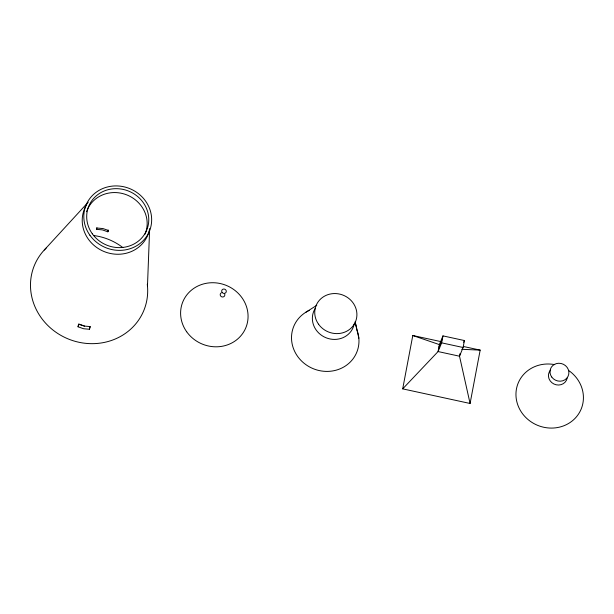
<?xml version="1.0" encoding="UTF-8"?>
<svg xmlns="http://www.w3.org/2000/svg" width="614" height="614" viewBox="0 0 614 614"><rect width="100%" height="100%" fill="white"/><g stroke="black" fill="none" stroke-linecap="round" stroke-linejoin="round"><path stroke-width="0.92" d="M147.475 286.04L149.655 228.569M78.039 326.794L78.546 324.115L84.103 326.057L90.365 326.594L89.421 329.265L83.596 328.736L78.039 326.794L78.976 324.131L84.54 326.065M96.475 229.337L97.158 228.04L102.983 228.569L108.548 230.511L107.864 231.8L102.3 229.866L96.475 229.337L96.812 227.548M89.421 329.265L89.928 326.587M107.864 231.8L108.202 230.02M463.324 346.465L480.171 350.118L470.078 403.475L402.7 388.862L412.792 335.513L440.867 341.599M470.078 403.475L459.525 356.212L463.094 347.501L464.414 340.54L442.97 335.889L439.394 344.607L438.074 351.561L402.7 388.862M460.016 353.603L459.525 356.212L438.074 351.561L441.65 342.85L442.97 335.889M438.903 347.194L442.479 338.475M463.7 342.282L464.414 340.54M44.254 250.036L88.239 202.175M305.941 312.188L316.747 305.342M461.759 349.297L480.171 350.118M441.65 342.85L463.094 347.501M412.792 335.513L439.394 344.607M355.291 322.411L358.86 338.237M355.115 321.759L356.964 329.987A34.069 31.698 22.3 0 1 338.26 369.521A34.069 31.698 22.3 0 1 294.789 351.661A34.069 31.698 22.3 0 1 309.279 310.4M147.283 284.236A59.182 55.06 22.3 0 1 70.925 339.987A59.182 55.06 22.3 0 1 46.15 248.094M149.355 230.189A34.261 31.874 22.3 0 1 104.035 251.525A34.261 31.874 22.3 0 1 86.781 204.493M86.551 211.715A31.345 29.157 22.3 0 1 126.484 194.776A31.345 29.157 22.3 0 1 145.042 234.149M93.428 235.507A56.258 52.343 22.3 0 1 122.838 247.565M354.201 323.893A21.29 19.809 22.3 0 1 326.203 337.83A21.29 19.809 22.3 0 1 315.197 308.489M224.701 294.152A2.333 2.172 22.3 0 1 223.496 296.831A2.333 2.172 22.3 0 1 220.518 295.794A2.333 2.172 22.3 0 1 221.201 292.932M568.602 370.442A34.069 31.698 22.3 0 1 568.748 423.368A34.069 31.698 22.3 0 1 516.804 401.602A34.069 31.698 22.3 0 1 554.734 364.632M567.183 378.078A9.54 8.872 22.3 0 1 553.874 383.988A9.54 8.872 22.3 0 1 550.651 369.943M89.913 235.231A34.261 31.874 22.3 0 0 148.465 233.266A34.261 31.874 22.3 0 0 114.833 185.935A34.261 31.874 22.3 0 0 89.913 235.231M92.284 233.773A31.345 29.157 22.3 0 0 145.848 231.977A31.345 29.157 22.3 0 0 115.079 188.675A31.345 29.157 22.3 0 0 92.284 233.773M186.671 331.76A34.069 31.698 22.3 0 0 244.886 329.81A34.069 31.698 22.3 0 0 211.439 282.739A34.069 31.698 22.3 0 0 186.671 331.76M222.091 292.394A2.333 2.172 22.3 0 0 226.082 292.264A2.333 2.172 22.3 0 0 223.788 289.033A2.333 2.172 22.3 0 0 222.091 292.394M318.536 324.2A21.29 19.809 22.3 0 0 354.923 322.979A21.29 19.809 22.3 0 0 334.016 293.561A21.29 19.809 22.3 0 0 318.536 324.2M551.702 376.996A9.54 8.872 22.3 0 0 568.004 376.443A9.54 8.872 22.3 0 0 558.64 363.265A9.54 8.872 22.3 0 0 551.702 376.996"/></g></svg>
